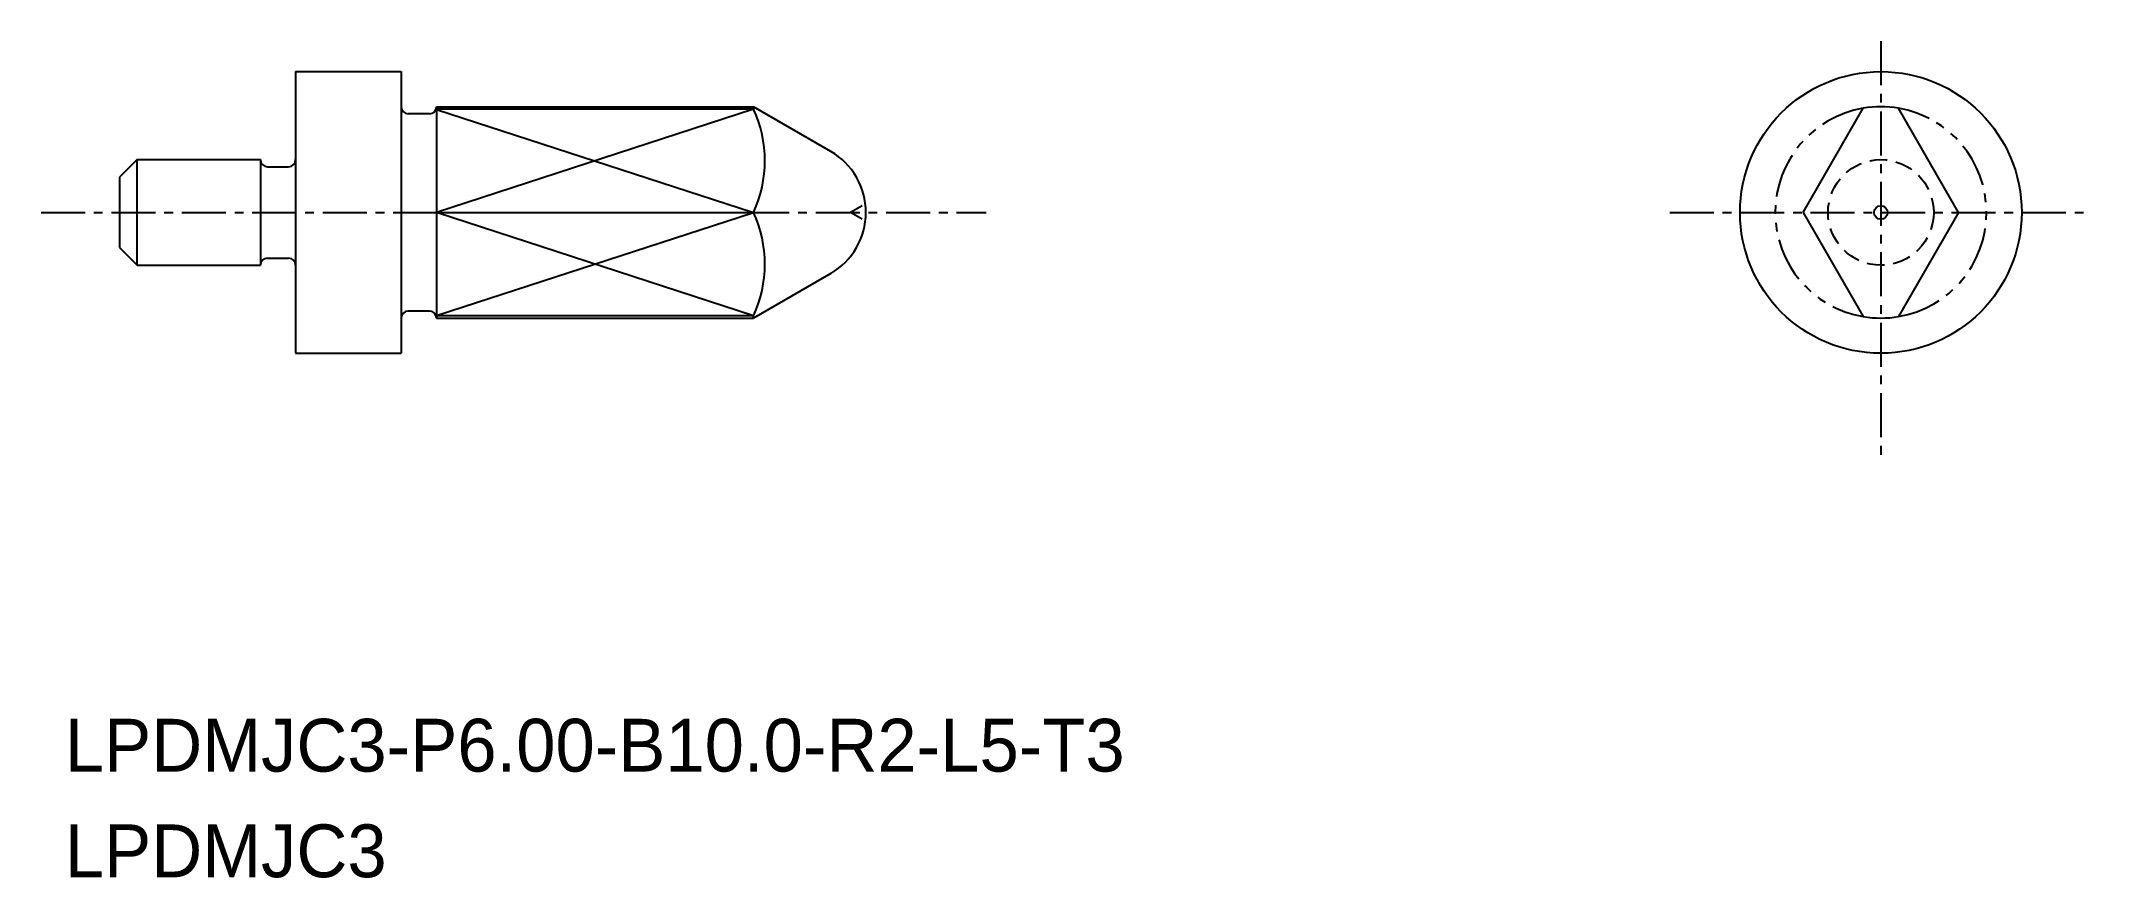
# Model space of a CAD drawing. Extents: x -1570.8 to -1512.6, y -497.6 to -473.8.
import ezdxf

# ---------------------------------------------------------------- set-up
doc = ezdxf.new("R2010")
doc.units = 0
for name, pattern in [('CENTER', [2, 1.25, -0.25, 0.25, -0.25]), ('DASHED', [0.75, 0.5, -0.25]), ('PHANTOM', [2.5, 1.25, -0.25, 0.25, -0.25, 0.25, -0.25])]:
    doc.linetypes.add(name, pattern=pattern)
doc.layers.get('0').update_dxf_attribs({"linetype": 'CONTINUOUS'})
doc.layers.add('CENTER', color=1, linetype='CENTER')

msp = doc.modelspace()

# ---------------------------------------------------------------- linework, layer by layer
at = {"color": 7, "linetype": 'CONTINUOUS'}
for p, q in [((-1563.597, -474.698), (-1563.597, -482.698)), ((-1563.597, -474.698), (-1560.597, -474.698)), ((-1559.597, -475.698), (-1550.597, -475.698)), ((-1559.597, -475.698), (-1559.597, -481.698)), ((-1520.786, -478.698), (-1519.078, -475.74)), ((-1516.37, -478.698), (-1518.078, -475.74)), ((-1559.797, -475.898), (-1560.397, -475.898)), ((-1568.097, -477.198), (-1568.597, -477.698)), ((-1568.097, -477.198), (-1564.597, -477.198)), ((-1568.097, -480.198), (-1568.097, -477.198)), ((-1564.597, -477.198), (-1564.597, -480.198)), ((-1564.397, -477.398), (-1563.797, -477.398)), ((-1568.597, -477.698), (-1568.597, -479.698)), ((-1559.597, -478.698), (-1550.597, -478.698)), ((-1520.786, -478.698), (-1519.078, -481.656)), ((-1516.37, -478.698), (-1518.078, -481.656)), ((-1568.597, -479.698), (-1568.097, -480.198)), ((-1568.097, -480.198), (-1564.597, -480.198)), ((-1564.397, -479.998), (-1563.797, -479.998)), ((-1559.797, -481.498), (-1560.397, -481.498)), ((-1559.597, -481.698), (-1550.597, -481.698)), ((-1563.597, -482.698), (-1560.597, -482.698))]:
    msp.add_line(p, q, dxfattribs=at)
at = {"linetype": 'CONTINUOUS'}
for p, q in [((-1560.597, -474.698), (-1560.597, -482.698)), ((-1550.597, -475.761), (-1559.597, -475.761)), ((-1548.401, -476.965), (-1550.597, -475.698)), ((-1550.597, -475.698), (-1550.597, -475.761)), ((-1548.401, -480.43), (-1550.597, -481.698)), ((-1550.597, -481.634), (-1559.597, -481.634)), ((-1550.597, -481.698), (-1550.597, -481.634))]:
    msp.add_line(p, q, dxfattribs=at)
at = {"color": 3, "linetype": 'CONTINUOUS'}
for p, q in [((-1550.597, -475.761), (-1559.597, -478.698)), ((-1559.597, -475.772), (-1550.597, -478.698)), ((-1550.597, -481.634), (-1559.597, -478.698)), ((-1559.597, -481.623), (-1550.597, -478.698))]:
    msp.add_line(p, q, dxfattribs=at)
at = {"color": 3}
for p in [(-1547.505, -478.506), (-1547.505, -478.89)]:
    msp.add_line(p, (-1547.844, -478.698), dxfattribs=at)
at = {"linetype": 'CONTINUOUS'}
msp.add_circle((-1518.578, -478.698), 4, dxfattribs=at)
at = {"color": 3, "linetype": 'DASHED'}
msp.add_circle((-1518.578, -478.698), 1.5, dxfattribs=at)
msp.add_circle((-1518.578, -478.698), 0.192)
at = {"color": 7, "linetype": 'CONTINUOUS'}
for centre, start, end in [((-1560.397, -475.698), 180, 270), ((-1559.797, -475.698), 270, 0), ((-1564.397, -477.198), 180, 270), ((-1563.797, -477.198), 270, 0), ((-1564.397, -480.198), 90, 180), ((-1563.797, -480.198), 0, 90), ((-1560.397, -481.698), 90, 180), ((-1559.797, -481.698), 0, 90)]:
    msp.add_arc(centre, 0.2, start, end, dxfattribs=at)
at = {"linetype": 'CONTINUOUS'}
for centre, radius, start, end in [((-1553.728, -477.229), 3.458, 334.87376, 25.12633), ((-1549.401, -478.698), 2, 300, 60), ((-1553.728, -480.166), 3.458, 334.87376, 25.12633)]:
    msp.add_arc(centre, radius, start, end, dxfattribs=at)
at = {"color": 3, "linetype": 'PHANTOM'}
for start, end in [(99.59407, 260.40593), (279.59407, 80.40593)]:
    msp.add_arc((-1518.578, -478.698), 3, start, end, dxfattribs=at)
for start, end in [(80.40593, 99.59407), (260.40593, 279.59407)]:
    msp.add_arc((-1518.578, -478.698), 3, start, end)
at = {"layer": 'CENTER', "color": 1, "linetype": 'CENTER'}
for p, q in [((-1518.578, -473.829), (-1518.578, -485.819)), ((-1570.828, -478.698), (-1543.988, -478.698)), ((-1524.573, -478.698), (-1512.583, -478.698))]:
    msp.add_line(p, q, dxfattribs=at)

# ---------------------------------------------------------------- texts
for s, p in [('LPDMJC3-P6.00-B10.0-R2-L5-T3', (-1570.152, -494.58)), ('LPDMJC3', (-1570.152, -497.58))]:
    msp.add_text(s, height=1.5).set_placement(p)

doc.saveas('drawing.dxf')
